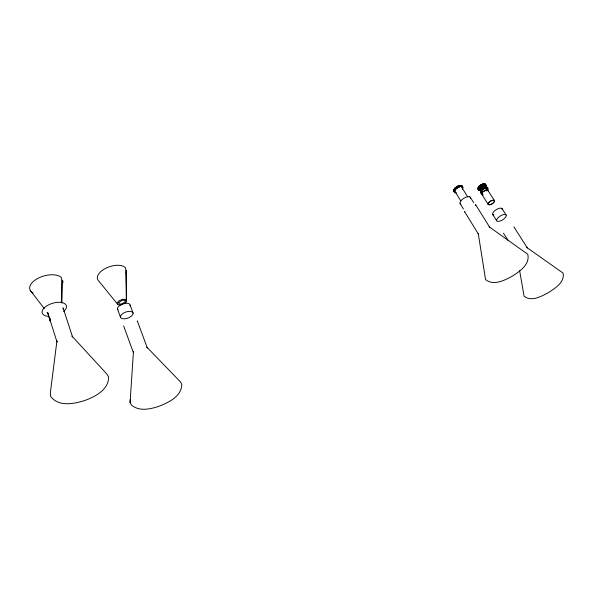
<?xml version="1.0" encoding="UTF-8"?>
<svg xmlns="http://www.w3.org/2000/svg" width="593" height="593" viewBox="0 0 593 593"><rect width="100%" height="100%" fill="white"/><g stroke="black" fill="none" stroke-linecap="round" stroke-linejoin="round"><path stroke-width="0.89" d="M61.368 302.415L61.672 278.384L61.042 277.242A17.167 8.977 -16.1 0 0 37.315 278.688A17.167 8.977 -16.1 0 0 33.075 292.942M61.842 303.119L62.547 280.289L62.991 281.475A17.167 8.977 -16.1 0 1 62.65 283.135M137.457 321.332C137.22 322.34 137.383 319.916 137.48 321.369L147.309 347.98L146.923 347.201L180.65 382.114L181.858 384.746C181.08 396.687 168.605 402.528 158.865 406.324C150.14 409.177 139.392 411.631 131.616 405.212L130.06 402.699L133.447 351.664L133.381 352.59L123.648 325.942M130.06 402.699L130.29 399.519M513.879 226.83L527.303 247.918L526.836 247.511L563.142 273.151C564.825 282.579 554.907 288.287 548.273 292.742C541.201 296.389 531.484 302.096 524.071 296.211L519.646 270.727M462.347 189.152L462.903 187.633L462.288 186.647C459.034 185.957 455.024 188.426 454.216 191.665L454.846 192.636L456.462 192.807M475.571 205.697L475.571 204.555L489.729 227.304L489.158 226.83L527.792 254.271C530.149 264.411 519.757 271.298 512.463 276.071C504.628 280.304 493.761 286.078 485.556 279.607L478.255 233.501L478.455 234.198L464.66 211.775C463.993 211.071 465.587 212.338 464.497 211.708M478.41 189.404C479.248 186.521 482.798 184.238 485.763 184.853L486.267 185.75L485.719 187.129L485.111 186.187L481.768 184.341L480.745 184.89L478.966 186.306L477.802 188.448L478.929 190.286L480.352 190.449L479.752 189.501L477.802 188.448L478.536 189.923M479.574 187.262L478.966 186.306L482.717 188.344L485.111 186.187L485.541 184.275L484.54 183.719L482.784 183.941L478.692 186.647M63.251 308.382C63.11 309.62 63.043 306.907 63.177 308.19L72.554 336.965L71.983 336.105L106.77 373.961L108.623 376.896C108.778 389.831 95.11 396.747 84.577 400.557C73.769 403.996 58.47 406.968 50.642 396.398L50.338 392.877L56.935 340.923L57.002 341.953L47.662 312.541M454.475 188.626C456.462 187.091 458.863 184.675 461.636 185.594L462.74 187.047M453.904 189.471L455.216 188.478L454.772 188.248L453.689 189.893L454.386 192.236M457.218 186.958L458.96 185.646L460.02 185.409L461.117 185.987L461.636 185.594L462.903 187.633M453.63 190.242L453.927 190.019L454.334 190.946M453.652 190.894L454.846 192.636M460.546 185.683L460.931 185.394L461.584 186.439M480.271 185.824L481.19 185.135L480.745 184.89L481.353 185.846M482.05 184.497L483.732 183.734L485.66 184.801L479.337 189.508M477.876 188.122L480.656 186.039M477.869 188.715L482.887 184.957M478.128 189.16L485.156 183.904L486.267 185.75M481.257 189.063L485.111 186.187M478.618 189.426L485.541 184.275L486.149 185.224M480.226 189.389L485.519 185.453L486.119 186.402M458.597 186.484L457.826 186.083L455.661 187.432L454.772 188.248L455.424 189.3M122.744 304.402L121.521 304.75A4.84 2.402 -19.4 0 1 117.673 304.305L98.861 281.134A15.248 7.976 -18.8 0 1 105.636 268.325A15.248 7.976 -18.8 0 1 125.293 267.613L125.731 268.666L126.368 300.221L125.62 300.488L125.798 301.029L126.554 300.762L126.309 270.423L126.591 271.52A15.248 7.976 -18.8 0 1 126.146 273.039M477.936 188.974L478.944 189.515L481.701 188.893L478.343 187.069L478.944 188.018M493.206 214.918L493.947 215.126M460.694 204.14L460.731 204.162A5.997 2.661 -31.5 0 1 463.822 198.255A5.997 2.661 -31.5 0 1 470.538 198.055M454.535 191.68L453.741 191.183M503.413 233.19L508.045 240.269M454.727 189.412L454.097 189.093L454.749 190.145M456.217 187.722L455.661 187.432L456.313 188.485M457.663 187.188L456.699 186.691L457.359 187.744M483.666 187.677L479.789 185.565L480.397 186.513M481.575 185.35L484.481 186.943M484.118 184.682L485.519 185.453M481.857 194.393L488.209 204.415L489.67 204.807L492.079 203.859L494.051 202.124L494.421 200.604L488.017 190.598M494.414 200.59L494.117 200.315C491.708 199.885 488.862 201.687 488.113 203.999L488.521 204.696C490.93 205.119 493.776 203.325 494.518 201.005L494.117 200.315C491.708 199.878 488.84 201.694 488.113 204.014L488.209 204.415M30.206 290.296L44.297 308.642M47.121 312.311L48.248 313.779M117.673 304.305L117.244 303.112A5.018 2.483 -19.4 0 1 119.971 300.295L122.388 299.435A4.84 2.402 -19.4 0 1 126.235 299.902L126.368 300.221M502.138 208.78L506.17 215.066A5.53 2.261 -31.7 0 1 500.025 221.078A5.53 2.261 -31.7 0 1 498.127 217.638A5.53 2.261 -31.7 0 1 506.17 215.066M501.678 208.343L501.685 208.358A5.5 2.29 -31.8 0 1 502.264 209.403A5.5 2.29 -31.8 0 0 496.289 209.625A5.5 2.29 -31.8 0 0 493.191 214.911M484.54 183.719L485.148 184.668M483.732 183.734L484.34 184.682M482.784 183.941L483.391 184.897M481.768 184.341L482.376 185.29M481.294 190.234L480.693 189.286L477.943 187.803L478.551 188.752M478.944 189.515L479.544 190.464M478.321 189.337L478.929 190.286M492.731 214.496L496.726 220.811M470.368 197.387L473.688 202.695M469.819 196.883L469.834 196.906A5.997 2.661 -31.5 0 1 470.553 198.077M462.117 187.299L462.77 188.344M461.791 187.418L467.669 196.846M460.02 185.409L460.672 186.461M458.96 185.646L459.612 186.699M457.826 186.083L458.485 187.136M455.053 191.606L460.88 201.042M454.905 191.776L455.55 192.829M460.146 203.666L463.437 209.003M130.149 305.076L133.106 313.104A6.664 3.217 -19.6 0 1 124.078 318.856A6.664 3.217 -19.6 0 1 123.099 313.304A6.664 3.217 -19.6 0 1 133.106 313.104M117.51 309.005L120.423 317.107M126.554 300.762L126.635 301.096A5.018 2.491 -19.4 0 1 123.915 303.89M47.507 312.392L50.064 320.516M50.613 321.339A7.464 3.669 -17 0 1 50.435 318.471M48.352 316.351A12.623 6.308 -16.8 0 1 44.015 308.093A12.623 6.308 -16.8 0 1 61.539 302.489A12.623 6.308 -16.8 0 1 63.666 311.451M117.896 309.768A6.634 3.254 -19.5 0 1 123.203 303.786A6.634 3.254 -19.5 0 1 130.075 305.951M454.913 191.139A3.966 1.809 -31.7 0 1 459.271 187.136M482.168 194.682A3.617 1.586 -32.1 0 1 484.147 191.116A3.617 1.586 -32.1 0 1 488.113 191.02M483.317 194.808A3.617 1.586 -32.1 0 1 482.665 194.823M482.695 192.999A3.617 1.594 -32.2 0 1 481.724 190.842A3.617 1.594 -32.2 0 1 486.379 188.329A3.617 1.594 -32.2 0 1 486.527 190.931M482.317 193.548A4.477 1.972 -32.2 0 1 480.923 191.131A4.477 1.972 -32.2 0 1 486.312 187.803A4.477 1.972 -32.2 0 1 487.683 190.234M118.897 302.415L118.852 303.32A3.269 1.623 -19.4 0 0 121.861 303.846L124.649 302.297L125.123 301.318L124.752 300.547A3.269 1.623 -19.4 0 0 122.047 300.354L118.897 302.415M462.088 186.002L461.695 186.291L462.251 186.58L462.088 186.002M482.798 191.65A3.973 1.749 -32.2 0 0 487.127 187.203A3.973 1.749 -32.2 0 0 481.316 189.004A3.973 1.749 -32.2 0 0 482.798 191.65"/></g></svg>
